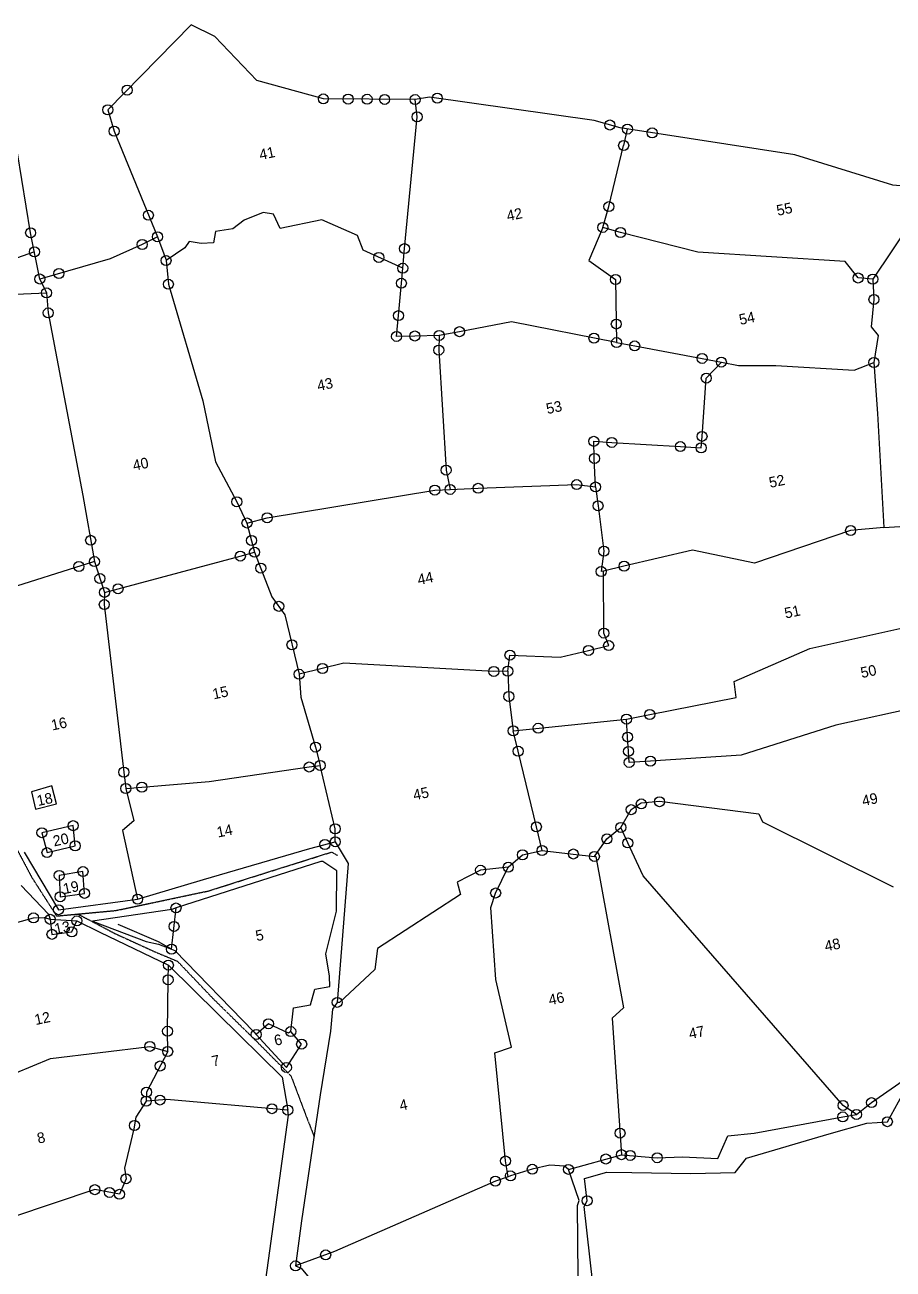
# Model space of a CAD drawing. Header units: metres. Extents: x 353726 to 355880, y 1748954 to 1750743.
# Drawn here: x 354465 to 355075, y 1749807 to 1750680 of the extents above; entities that cross this region are included whole.
import ezdxf
from ezdxf.enums import TextEntityAlignment as Align

# ---------------------------------------------------------------- set-up
doc = ezdxf.new("R2010")
doc.units = ezdxf.units.M
doc.header["$MEASUREMENT"] = 0
doc.linetypes.add('DASHED', pattern=[0.75, 0.5, -0.25])
for name, color, linetype in [('OTHERS', 1, 'Continuous'), ('POLY_PARCEL', 6, 'Continuous'), ('POLY_ROAD', 30, 'Continuous'), ('POLY_WATER', 4, 'Continuous'), ('TEXT_PARCEL', 7, 'Continuous'), ('V_BOUND_LINE', 7, 'Continuous')]:
    doc.layers.add(name, color=color, linetype=linetype)
doc.styles.add('kruti dev 050', font='')
doc.styles.get('kruti dev 050').set_extended_font_data('Kruti Dev 050')

msp = doc.modelspace()

# ---------------------------------------------------------------- linework, layer by layer
for centre in [(354537.23, 1750634.13), (354674.91, 1750627.9), (354692.31, 1750627.78), (354705.61, 1750627.68), (354717.92, 1750627.59), (354739.3, 1750627.43), (354754.88, 1750628.43), (354523.6, 1750620.25), (354740.68, 1750615.37), (354528.07, 1750605.31), (354875.95, 1750609.61), (354888.28, 1750606.74), (354905.64, 1750604.06), (354885.65, 1750595.22), (354875.29, 1750552.31), (354552.11, 1750546.29), (354469.5, 1750534.01), (354870.98, 1750537.71), (354883.4, 1750534.15), (354547.81, 1750525.76), (354558.51, 1750531.18), (354472.14, 1750520.59), (354713.81, 1750516.68), (354731.83, 1750522.84), (354564.52, 1750514.45), (354730.6, 1750509.05), (354475.89, 1750501.52), (354489.38, 1750505.38), (354879.97, 1750501.17), (355050.22, 1750502.23), (355060.45, 1750501.39), (354480.64, 1750491.75), (354566.15, 1750497.84), (354729.65, 1750498.56), (355061.29, 1750487.22), (354481.86, 1750477.74), (354727.61, 1750475.81), (354770.44, 1750464.56), (354880.47, 1750469.92), (354726.29, 1750461.22), (354739.11, 1750461.52), (354756.22, 1750461.91), (354864.8, 1750460.02), (354880.68, 1750456.92), (354755.89, 1750451.66), (354893.38, 1750454.56), (354940.66, 1750445.81), (354954.2, 1750443.19), (355061.23, 1750442.94), (354943.63, 1750432.01), (354864.66, 1750387.6), (354877.3, 1750386.83), (354940.63, 1750391.08), (354925.44, 1750383.93), (354940.04, 1750383.05), (354865.15, 1750375.58), (354761.02, 1750367.42), (354753.14, 1750353.37), (354763.82, 1750353.87), (354783.54, 1750354.62), (354852.66, 1750357.23), (354865.95, 1750355.57), (354614.2, 1750345.17), (354867.65, 1750342.4), (354635.48, 1750333.97), (354621.33, 1750330.27), (355044.91, 1750324.98), (354511.63, 1750318.14), (354624.53, 1750317.97), (354616.65, 1750307.05), (354626.68, 1750309.72), (354871.78, 1750310.49), (354503.41, 1750299.77), (354514.25, 1750303.17), (354631, 1750298.64), (354885.93, 1750299.95), (354518.15, 1750291.27), (354869.83, 1750296.17), (354521.33, 1750281.6), (354530.83, 1750284.13), (354521.21, 1750273), (354643.59, 1750271.79), (354871.78, 1750252.99), (354652.89, 1750244.76), (354805.88, 1750237.58), (354860.94, 1750240.84), (354875.12, 1750244.25), (354674.32, 1750228.15), (354657.87, 1750224.1), (354794.53, 1750226.11), (354804.28, 1750226.31), (354805.04, 1750208.58), (354903.97, 1750195.88), (354808.16, 1750184.39), (354825.7, 1750186.2), (354887.62, 1750192.64), (354888.43, 1750180.05), (354669.46, 1750172.98), (354811.61, 1750170.07), (354889.07, 1750170), (354665.04, 1750159.03), (354672.66, 1750160.14), (354889.56, 1750162.24), (354904.41, 1750163.12), (354534.93, 1750155.42), (354536.23, 1750143.91), (354547.59, 1750144.85), (354898.05, 1750133.09), (354910.81, 1750134.68), (354890.99, 1750129.08), (354499.32, 1750117.85), (354683.18, 1750115.61), (354824.39, 1750117.01), (354883.67, 1750116.61), (354477.42, 1750112.91), (354683.3, 1750106.58), (354873.92, 1750108.58), (354888.54, 1750105.7), (354481, 1750098.92), (354500.73, 1750103.71), (354676.03, 1750104.66), (354814.64, 1750097.41), (354828.37, 1750100.45), (354850.34, 1750097.96), (354804.7, 1750088.74), (354865.08, 1750096.28), (354489.59, 1750082.93), (354506.25, 1750085.61), (354785.25, 1750086.57), (354490.23, 1750067.96), (354507.37, 1750070.33), (354544.6, 1750066.26), (354795.82, 1750070.58), (354489.1, 1750058.87), (354571.52, 1750060.08), (354471.53, 1750053.11), (354483.27, 1750052.11), (354501.99, 1750050.99), (354570.13, 1750047.16), (354484.47, 1750041.58), (354498.39, 1750043.26), (354568.42, 1750031.15), (354566.16, 1750020.02), (354565.96, 1750009.71), (354684.69, 1749993.83), (354636.38, 1749978.85), (354565.61, 1749973.57), (354627.85, 1749971.35), (354652.01, 1749973.34), (354553.15, 1749962.96), (354565.68, 1749959.32), (354659.69, 1749964.57), (354560.42, 1749949.18), (354649.01, 1749948.2), (354550.58, 1749924.48), (354550.88, 1749930.79), (354560.3, 1749925.29), (355059.6, 1749923.46), (354638.85, 1749919.21), (354649.98, 1749918.23), (355039.58, 1749921.53), (355049.03, 1749915.21), (354542.32, 1749907.38), (355039.37, 1749913.46), (355070.69, 1749910.07), (354883.1, 1749902.07), (354802.8, 1749882.5), (354873.13, 1749883.89), (354884.12, 1749886.93), (354890.24, 1749886.41), (354909.21, 1749884.79), (354536.43, 1749870.03), (354806.28, 1749872.03), (354821.55, 1749876.69), (354846.85, 1749876.63), (354514.53, 1749862.38), (354795.62, 1749868.31), (354524.77, 1749860.45), (354531.85, 1749859.12), (354860.02, 1749854.63), (354655.45, 1749808.85), (354676.53, 1749816.59)]:
    msp.add_circle(centre, 3.52)
at = {"layer": 'OTHERS', "linetype": 'DASHED', "ltscale": 0.5}
for p, q in [((354445.87, 1750127.57), (354470.43, 1750081.39)), ((354637.18, 1750085.62), (354680.76, 1750099.34)), ((354680.76, 1750099.34), (354684.96, 1750096.94)), ((354594.22, 1750072.02), (354637.18, 1750085.62)), ((354470.43, 1750081.39), (354487.71, 1750054.45)), ((354529.26, 1750058.3), (354594.22, 1750072.02)), ((354487.71, 1750054.45), (354529.26, 1750058.3)), ((354502.68, 1750055.84), (354528.1, 1750042.43)), ((354528.1, 1750042.43), (354556.33, 1750029.49)), ((354556.33, 1750029.49), (354572.58, 1750022.65)), ((354572.58, 1750022.65), (354597.52, 1749996.46)), ((354597.52, 1749996.46), (354628.15, 1749966.36)), ((354628.15, 1749966.36), (354652.24, 1749942.12)), ((354652.24, 1749942.12), (354663.44, 1749912.43)), ((354663.44, 1749912.43), (354668.42, 1749899.69))]:
    msp.add_line(p, q, dxfattribs=at)
at = {"layer": 'OTHERS'}
for p, q in [((354559.33, 1750036.41), (354531.01, 1750048.48)), ((354568.42, 1750031.15), (354559.33, 1750036.41))]:
    msp.add_line(p, q, dxfattribs=at)
at = {"layer": 'POLY_PARCEL'}
for p, q in [((354740.68, 1750615.37), (354739.3, 1750627.43)), ((354731.83, 1750522.84), (354740.68, 1750615.37)), ((354885.65, 1750595.22), (354888.28, 1750606.74)), ((354875.29, 1750552.31), (354885.53, 1750595.25)), ((354632.72, 1750548.14), (354619.43, 1750542.83)), ((354639.82, 1750547.14), (354632.72, 1750548.14)), ((354644.5, 1750536.87), (354639.82, 1750547.14)), ((354870.98, 1750537.71), (354875.29, 1750552.31)), ((354619.43, 1750542.83), (354611.32, 1750536.74)), ((354673.88, 1750543.07), (354644.5, 1750536.87)), ((354698.76, 1750532.06), (354673.88, 1750543.07)), ((354870.98, 1750537.71), (354861.09, 1750514.53)), ((354883.4, 1750534.15), (354870.98, 1750537.71)), ((355087.05, 1750541.17), (355060.45, 1750501.39)), ((354558.51, 1750531.18), (354564.43, 1750515.37)), ((354599.2, 1750534.81), (354597.72, 1750526.99)), ((354611.32, 1750536.74), (354599.2, 1750534.81)), ((354702.84, 1750521.66), (354698.76, 1750532.06)), ((354937.66, 1750520.42), (354883.4, 1750534.15)), ((354472.14, 1750520.59), (354459.51, 1750516.23)), ((354577.81, 1750523.4), (354564.52, 1750514.45)), ((354580.65, 1750527.76), (354577.81, 1750523.4)), ((354589.07, 1750526.41), (354580.65, 1750527.76)), ((354597.72, 1750526.99), (354589.07, 1750526.41)), ((354730.6, 1750509.05), (354702.84, 1750521.66)), ((354730.6, 1750509.05), (354731.83, 1750522.84)), ((355041.14, 1750513.87), (354937.66, 1750520.42)), ((354564.43, 1750515.37), (354564.52, 1750514.45)), ((354564.52, 1750514.45), (354566.15, 1750497.84)), ((354861.09, 1750514.53), (354879.97, 1750501.17)), ((355050.22, 1750502.23), (355041.14, 1750513.87)), ((354729.65, 1750498.56), (354730.6, 1750509.05)), ((355060.45, 1750501.39), (355050.22, 1750502.23)), ((354475.89, 1750501.52), (354480.64, 1750491.75)), ((354566.15, 1750497.84), (354590.26, 1750416.13)), ((354727.61, 1750475.81), (354729.65, 1750498.56)), ((354879.97, 1750501.17), (354880.68, 1750456.92)), ((355060.45, 1750501.39), (355061.29, 1750487.22)), ((354459.14, 1750490.87), (354480.64, 1750491.75)), ((354480.64, 1750491.75), (354481.86, 1750477.74)), ((355061.29, 1750487.22), (355059.32, 1750467.88)), ((354481.86, 1750477.74), (354506.12, 1750349.61)), ((354726.29, 1750461.22), (354727.61, 1750475.81)), ((354806.85, 1750471.35), (354770.44, 1750464.56)), ((354880.68, 1750456.92), (354806.85, 1750471.35)), ((355059.32, 1750467.88), (355064.28, 1750461.83)), ((354739.11, 1750461.52), (354726.29, 1750461.22)), ((354756.22, 1750461.91), (354739.11, 1750461.52)), ((354756.22, 1750461.91), (354755.89, 1750451.66)), ((354770.44, 1750464.56), (354756.22, 1750461.91)), ((355064.28, 1750461.83), (355061.23, 1750442.94)), ((354755.89, 1750451.66), (354761.02, 1750367.42)), ((354880.68, 1750456.92), (354893.38, 1750454.56)), ((354893.38, 1750454.56), (354940.66, 1750445.81)), ((354940.66, 1750445.81), (354954.2, 1750443.19)), ((354943.63, 1750432.01), (354954.2, 1750443.19)), ((354954.2, 1750443.19), (354966.16, 1750440.75)), ((355047.44, 1750437.54), (355061.23, 1750442.94)), ((355061.23, 1750442.94), (355063.8, 1750407.21)), ((354966.16, 1750440.75), (354992.51, 1750440.85)), ((354992.51, 1750440.85), (355047.44, 1750437.54)), ((354940.63, 1750391.08), (354943.63, 1750432.01)), ((354590.26, 1750416.13), (354599.3, 1750373.32)), ((355063.8, 1750407.21), (355068.27, 1750327.15)), ((354940.04, 1750383.05), (354940.63, 1750391.08)), ((354864.85, 1750375.52), (354864.66, 1750387.6)), ((354864.66, 1750387.6), (354877.3, 1750386.83)), ((354877.3, 1750386.83), (354925.44, 1750383.93)), ((354925.44, 1750383.93), (354940.04, 1750383.05)), ((354599.3, 1750373.32), (354614.2, 1750345.17)), ((354865.95, 1750355.57), (354864.85, 1750375.52)), ((354761.02, 1750367.42), (354763.82, 1750353.87)), ((354753.14, 1750353.37), (354763.82, 1750353.87)), ((354763.82, 1750353.87), (354783.54, 1750354.62)), ((354783.54, 1750354.62), (354852.66, 1750357.23)), ((354852.66, 1750357.23), (354865.95, 1750355.57)), ((354865.95, 1750355.57), (354867.65, 1750342.4)), ((354506.12, 1750349.61), (354514.25, 1750303.17)), ((354614.2, 1750345.17), (354621.33, 1750330.27)), ((354635.48, 1750333.97), (354753.14, 1750353.37)), ((354867.65, 1750342.4), (354871.78, 1750310.49)), ((354621.33, 1750330.27), (354635.48, 1750333.97)), ((354621.33, 1750330.27), (354626.68, 1750309.72)), ((355068.27, 1750327.15), (355098.23, 1750329.01)), ((355044.91, 1750324.98), (354977.55, 1750302.03)), ((355068.27, 1750327.15), (355044.91, 1750324.98)), ((354871.78, 1750310.49), (354869.83, 1750296.17)), ((354933.83, 1750311.18), (354885.69, 1750299.89)), ((354977.55, 1750302.03), (354933.83, 1750311.18)), ((354514.25, 1750303.17), (354420.51, 1750273.7)), ((354514.25, 1750303.17), (354521.33, 1750281.6)), ((354530.83, 1750284.13), (354616.65, 1750307.05)), ((354616.65, 1750307.05), (354626.68, 1750309.72)), ((354626.68, 1750309.72), (354638.84, 1750278.54)), ((354871.41, 1750296.54), (354869.83, 1750296.17)), ((354885.69, 1750299.89), (354871.41, 1750296.54)), ((354871.78, 1750252.99), (354871.41, 1750296.54)), ((354521.33, 1750281.6), (354530.83, 1750284.13)), ((354521.33, 1750281.6), (354521.21, 1750273)), ((354638.84, 1750278.54), (354647.84, 1750265.76)), ((354521.21, 1750273), (354534.89, 1750155.42)), ((354647.84, 1750265.76), (354657.87, 1750224.1)), ((355016.18, 1750242.26), (355111.19, 1750263.33)), ((354875.12, 1750244.25), (354871.78, 1750252.99)), ((354841.03, 1750236.06), (354860.94, 1750240.84)), ((354860.94, 1750240.84), (354875.12, 1750244.25)), ((354963.15, 1750219.03), (355016.18, 1750242.26)), ((354689.18, 1750231.81), (354657.87, 1750224.1)), ((354794.53, 1750226.11), (354689.18, 1750231.81)), ((354804.28, 1750226.31), (354805.88, 1750237.58)), ((354805.88, 1750237.58), (354841.03, 1750236.06)), ((354657.87, 1750224.1), (354659.06, 1750208.01)), ((354804.28, 1750226.31), (354794.53, 1750226.11)), ((354804.28, 1750226.31), (354805.04, 1750208.58)), ((354964.51, 1750207.89), (354963.15, 1750219.03)), ((354659.06, 1750208.01), (354669.46, 1750172.98)), ((354805.04, 1750208.58), (354808.16, 1750184.39)), ((354903.97, 1750195.88), (354964.51, 1750207.89)), ((355129.68, 1750209.09), (355034.53, 1750188.5)), ((354808.16, 1750184.39), (354887.62, 1750192.64)), ((354887.62, 1750192.64), (354903.97, 1750195.88)), ((354888.43, 1750180.05), (354887.62, 1750192.64)), ((355034.53, 1750188.5), (354968.09, 1750167.42)), ((354811.61, 1750170.07), (354808.16, 1750184.39)), ((354889.07, 1750170), (354888.43, 1750180.05)), ((354669.46, 1750172.98), (354672.66, 1750160.14)), ((354824.39, 1750117.01), (354811.61, 1750170.07)), ((354889.56, 1750162.24), (354889.07, 1750170)), ((354904.41, 1750163.12), (354889.56, 1750162.24)), ((354968.09, 1750167.42), (354904.41, 1750163.12)), ((354534.89, 1750155.42), (354536.23, 1750143.91)), ((354594.85, 1750148.74), (354665.04, 1750159.03)), ((354665.04, 1750159.03), (354672.66, 1750160.14)), ((354683.18, 1750115.61), (354672.66, 1750160.14)), ((354484.31, 1750145.75), (354470.13, 1750141.5)), ((354487.58, 1750133.26), (354484.31, 1750145.75)), ((354536.23, 1750143.91), (354547.52, 1750144.84)), ((354547.52, 1750144.84), (354594.85, 1750148.74)), ((354470.13, 1750141.5), (354472.96, 1750129.54)), ((354536.23, 1750143.91), (354541.97, 1750121.21)), ((354472.96, 1750129.54), (354487.58, 1750133.26)), ((354883.67, 1750116.61), (354890.99, 1750129.08)), ((354890.99, 1750129.08), (354897.89, 1750133.84)), ((354897.89, 1750133.84), (354910.83, 1750134.99)), ((354910.83, 1750134.99), (354980.46, 1750126.04)), ((354541.97, 1750121.21), (354533.96, 1750114.5)), ((354980.46, 1750126.04), (354983.09, 1750120.63)), ((354983.09, 1750120.63), (355074.85, 1750074.91)), ((354499.32, 1750117.85), (354477.42, 1750112.91)), ((354477.42, 1750112.91), (354481, 1750098.92)), ((354500.73, 1750103.71), (354499.32, 1750117.85)), ((354533.96, 1750114.5), (354544.6, 1750066.26)), ((354683.3, 1750106.58), (354683.18, 1750115.61)), ((354828.37, 1750100.45), (354824.39, 1750117.01)), ((354873.92, 1750108.58), (354883.67, 1750116.61)), ((354888.54, 1750105.7), (354883.67, 1750116.61)), ((354481, 1750098.92), (354500.73, 1750103.71)), ((354865.08, 1750096.28), (354873.92, 1750108.58)), ((354899.38, 1750082.65), (354888.54, 1750105.7)), ((354804.7, 1750088.74), (354814.64, 1750097.41)), ((354814.64, 1750097.41), (354828.37, 1750100.45)), ((354828.37, 1750100.45), (354850.3, 1750097.96)), ((354850.3, 1750097.96), (354865.08, 1750096.28)), ((354865.08, 1750096.28), (354866.08, 1750096.23)), ((354866.08, 1750096.23), (354885.59, 1749989.93)), ((354506.25, 1750085.61), (354489.59, 1750082.93)), ((354507.37, 1750070.33), (354506.25, 1750085.61)), ((354785.25, 1750086.57), (354768.81, 1750078.29)), ((354804.7, 1750088.74), (354785.25, 1750086.57)), ((354795.82, 1750070.58), (354804.7, 1750088.74)), ((354489.59, 1750082.93), (354490.23, 1750067.96)), ((354768.81, 1750078.29), (354771.14, 1750069.62)), ((355039.58, 1749921.53), (354899.38, 1750082.65)), ((354490.23, 1750067.96), (354507.37, 1750070.33)), ((354771.14, 1750069.62), (354712.97, 1750031.71)), ((354792.49, 1750060.43), (354795.82, 1750070.58)), ((354568.42, 1750031.15), (354571.52, 1750060.08)), ((354795.84, 1750009.96), (354792.49, 1750060.43)), ((354433.44, 1750042.55), (354471.53, 1750053.11)), ((354471.53, 1750053.11), (354479.02, 1750053.43)), ((354479.02, 1750053.43), (354483.27, 1750052.11)), ((354483.27, 1750052.11), (354484.47, 1750041.58)), ((354498.39, 1750043.26), (354501.99, 1750050.99)), ((354484.47, 1750041.58), (354498.39, 1750043.26)), ((354712.97, 1750031.71), (354711.13, 1750016.91)), ((354565.96, 1750009.71), (354566.16, 1750020.02)), ((354711.13, 1750016.91), (354686.16, 1749993.75)), ((354565.61, 1749973.57), (354565.96, 1750009.71)), ((354806.82, 1749962.36), (354795.84, 1750009.96)), ((354686.16, 1749993.75), (354684.69, 1749993.83)), ((354885.59, 1749989.93), (354877.64, 1749982.78)), ((354636.38, 1749978.85), (354627.85, 1749971.35)), ((354650.36, 1749972.18), (354636.38, 1749978.85)), ((354877.64, 1749982.78), (354884.12, 1749886.93)), ((354565.68, 1749959.32), (354565.61, 1749973.57)), ((354652.01, 1749973.34), (354650.36, 1749972.18)), ((354483.53, 1749954.55), (354553.15, 1749962.96)), ((354553.15, 1749962.96), (354565.68, 1749959.32)), ((354795.22, 1749958.42), (354806.82, 1749962.36)), ((354438.76, 1749935.87), (354483.53, 1749954.55)), ((354565.68, 1749959.32), (354550.88, 1749930.79)), ((354802.8, 1749882.5), (354795.22, 1749958.42)), ((354550.88, 1749930.79), (354550.58, 1749924.48)), ((355049.03, 1749915.21), (355039.58, 1749921.53)), ((354804.56, 1749871.43), (354802.8, 1749882.5)), ((354821.55, 1749876.69), (354806.28, 1749872.03)), ((354833.92, 1749879.67), (354821.55, 1749876.69)), ((354844.19, 1749878.95), (354833.92, 1749879.67)), ((354846.85, 1749876.63), (354844.19, 1749878.95)), ((354795.62, 1749868.31), (354682.66, 1749819.01)), ((354804.56, 1749871.43), (354795.62, 1749868.31)), ((354806.28, 1749872.03), (354804.56, 1749871.43)), ((354682.66, 1749819.01), (354655.45, 1749808.85))]:
    msp.add_line(p, q, dxfattribs=at)
at = {"layer": 'POLY_ROAD'}
for p, q in [((354590.82, 1750079.99), (354665.54, 1750101.9)), ((354665.54, 1750101.9), (354683.3, 1750106.58)), ((354683.3, 1750106.58), (354692.34, 1750091.32)), ((354464.98, 1750099.15), (354489.1, 1750058.87)), ((354673.04, 1750092.72), (354571.52, 1750060.08)), ((354674.61, 1750092.73), (354673.04, 1750092.72)), ((354684.34, 1750086.06), (354674.61, 1750092.73)), ((354684.08, 1750057.77), (354684.34, 1750086.06)), ((354692.34, 1750091.32), (354687.56, 1750031.88)), ((354462.97, 1750075.91), (354482.1, 1750055.7)), ((354544.6, 1750066.26), (354590.82, 1750079.99)), ((354489.1, 1750058.87), (354544.6, 1750066.26)), ((354568.52, 1750059.11), (354513.03, 1750050.76)), ((354571.52, 1750060.08), (354568.52, 1750059.11)), ((354676.65, 1750027.96), (354684.08, 1750057.77)), ((354482.1, 1750055.7), (354483.27, 1750052.11)), ((354483.27, 1750052.11), (354501.99, 1750050.99)), ((354501.99, 1750050.99), (354518.14, 1750043.18)), ((354513.03, 1750050.76), (354550.66, 1750036.6)), ((354518.14, 1750043.18), (354566.16, 1750020.02)), ((354550.66, 1750036.6), (354559.27, 1750034.58)), ((354559.27, 1750034.58), (354568.42, 1750031.15)), ((354568.42, 1750031.15), (354570.76, 1750030.28)), ((354687.56, 1750031.88), (354684.69, 1749993.83)), ((354570.76, 1750030.28), (354626.11, 1749973.25)), ((354679.13, 1750012.29), (354676.65, 1750027.96)), ((354566.16, 1750020.02), (354600.95, 1749985.74)), ((354669.01, 1750003.09), (354679.45, 1750004.88)), ((354679.45, 1750004.88), (354679.13, 1750012.29)), ((354665.94, 1749992.06), (354669.01, 1750003.09)), ((354652.01, 1749973.34), (354653.91, 1749989.93)), ((354653.91, 1749989.93), (354665.94, 1749992.06)), ((354681.35, 1749989.16), (354679.91, 1749973.71)), ((354684.69, 1749993.83), (354681.35, 1749989.16)), ((354600.95, 1749985.74), (354646.05, 1749941.43)), ((354626.11, 1749973.25), (354627.85, 1749971.35)), ((354627.85, 1749971.35), (354649.01, 1749948.2)), ((354659.69, 1749964.57), (354652.01, 1749973.34)), ((354679.91, 1749973.71), (354672.76, 1749928.91)), ((354649.01, 1749948.2), (354659.69, 1749964.57)), ((354646.05, 1749941.43), (354649.98, 1749918.23)), ((354672.76, 1749928.91), (354659.62, 1749840.39)), ((354659.62, 1749840.39), (354655.45, 1749808.85)), ((354655.45, 1749808.85), (354659.26, 1749807.21)), ((354659.26, 1749807.21), (354677.04, 1749786.02))]:
    msp.add_line(p, q, dxfattribs=at)
at = {"layer": 'POLY_WATER'}
for p, q in [((355059.6, 1749923.46), (355087.05, 1749942.7)), ((355070.69, 1749910.07), (355083.55, 1749933.3)), ((355049.03, 1749915.21), (355059.6, 1749923.46)), ((354977.33, 1749902.07), (355039.37, 1749913.46)), ((355029.8, 1749901.67), (355056.21, 1749908.95)), ((355039.37, 1749913.46), (355049.03, 1749915.21)), ((355056.21, 1749908.95), (355070.69, 1749910.07)), ((354951.7, 1749884.33), (354958.68, 1749900.11)), ((354958.68, 1749900.11), (354977.33, 1749902.07)), ((354971.81, 1749884.43), (355029.8, 1749901.67)), ((354846.85, 1749876.63), (354884.12, 1749886.93)), ((354884.12, 1749886.93), (354909.21, 1749884.79)), ((354909.21, 1749884.79), (354926.84, 1749885.37)), ((354926.84, 1749885.37), (354951.7, 1749884.33)), ((354963.92, 1749874.44), (354971.81, 1749884.43)), ((354854.35, 1749854.76), (354846.85, 1749876.63)), ((354858.09, 1749870.31), (354873.81, 1749874.74)), ((354873.81, 1749874.74), (354891.47, 1749874.39)), ((354891.47, 1749874.39), (354932.71, 1749873.67)), ((354932.71, 1749873.67), (354963.92, 1749874.44)), ((354860.02, 1749854.63), (354858.09, 1749870.31)), ((354853.28, 1749851.29), (354854.35, 1749854.76)), ((354853.71, 1749801.38), (354853.28, 1749851.29)), ((354857.82, 1749850.56), (354860.02, 1749854.63)), ((354863.99, 1749796.49), (354857.82, 1749850.56))]:
    msp.add_line(p, q, dxfattribs=at)
at = {"layer": 'V_BOUND_LINE'}
for p, q in [((354582.16, 1750679.88), (354523.6, 1750620.25)), ((354598.67, 1750671.82), (354582.16, 1750679.88)), ((354628.31, 1750640.93), (354598.67, 1750671.82)), ((354674.91, 1750627.9), (354628.31, 1750640.93)), ((354739.3, 1750627.43), (354674.91, 1750627.9)), ((354749.4, 1750629.21), (354739.3, 1750627.43)), ((354865.05, 1750612.74), (354749.4, 1750629.21)), ((354523.6, 1750620.25), (354528.07, 1750605.31)), ((354469.5, 1750534.01), (354457.15, 1750608.88)), ((354883.12, 1750607.54), (354865.05, 1750612.74)), ((355005.82, 1750588.56), (354883.12, 1750607.54)), ((354528.07, 1750605.31), (354558.51, 1750531.18)), ((355074.59, 1750567.38), (355005.82, 1750588.56)), ((355092.97, 1750565.85), (355074.59, 1750567.38)), ((354475.89, 1750501.52), (354469.5, 1750534.01)), ((354558.51, 1750531.18), (354547.81, 1750525.76)), ((354547.81, 1750525.76), (354525.24, 1750515.64)), ((354525.24, 1750515.64), (354475.89, 1750501.52)), ((354550.58, 1749924.48), (354543.25, 1749913.24)), ((354565.1, 1749925.7), (354550.58, 1749924.48)), ((354649.98, 1749918.23), (354565.1, 1749925.7)), ((354650.43, 1749914.73), (354649.98, 1749918.23)), ((354543.25, 1749913.24), (354541.96, 1749905.12)), ((354631.11, 1749774.49), (354650.43, 1749914.73)), ((354541.96, 1749905.12), (354535.33, 1749877.41)), ((354535.33, 1749877.41), (354536.43, 1749870.03)), ((354536.43, 1749870.03), (354531.85, 1749859.12)), ((354514.53, 1749862.38), (354456.7, 1749843.01)), ((354531.85, 1749859.12), (354514.53, 1749862.38))]:
    msp.add_line(p, q, dxfattribs=at)

# ---------------------------------------------------------------- texts
at = {"layer": 'TEXT_PARCEL', "style": 'kruti dev 050'}
for s, height, p in [('41', 7.454, (354635.41, 1750589.76)), ('55', 7.454, (354998.44, 1750550.56)), ('42', 7.454, (354808.98, 1750546.91)), ('54', 7.454, (354972.16, 1750473.98)), ('43', 7.454, (354676.02, 1750427.66)), ('53', 7.454, (354836.77, 1750411.46)), ('40', 7.454, (354546.67, 1750371.72)), ('52', 7.454, (354993.12, 1750359.68)), ('44', 7.454, (354746.47, 1750291.51)), ('51', 7.454, (355004.01, 1750267.93)), ('50', 7.454, (355057.4, 1750226.2)), ('15', 7.454, (354602.61, 1750211.19)), ('16', 7.454, (354489.39, 1750189.4)), ('45', 7.454, (354743.38, 1750140.33)), ('18', 7.454, (354479.36, 1750136.4)), ('49', 7.454, (355058.35, 1750136.3)), ('14', 7.454, (354605.59, 1750114.24)), ('20', 7.454, (354490.66, 1750108.04)), ('19', 7.454, (354497.73, 1750074.55)), ('13', 7.454, (354491.7, 1750046.32)), ('5', 7.45, (354630.15, 1750040.89)), ('48', 7.454, (355032.13, 1750034.29)), ('46', 7.454, (354838.43, 1749996.56)), ('12', 7.454, (354477.72, 1749982.73)), ('6', 7.45, (354643.16, 1749967.53)), ('47', 7.454, (354936.85, 1749972.82)), ('7', 7.45, (354599.38, 1749952.91)), ('4', 7.45, (354731.08, 1749921.94)), ('8', 7.45, (354476.84, 1749898.86))]:
    msp.add_text(s, height=height, rotation=11.92694, dxfattribs=at).set_placement(p, align=Align.MIDDLE)

doc.saveas('drawing.dxf')
